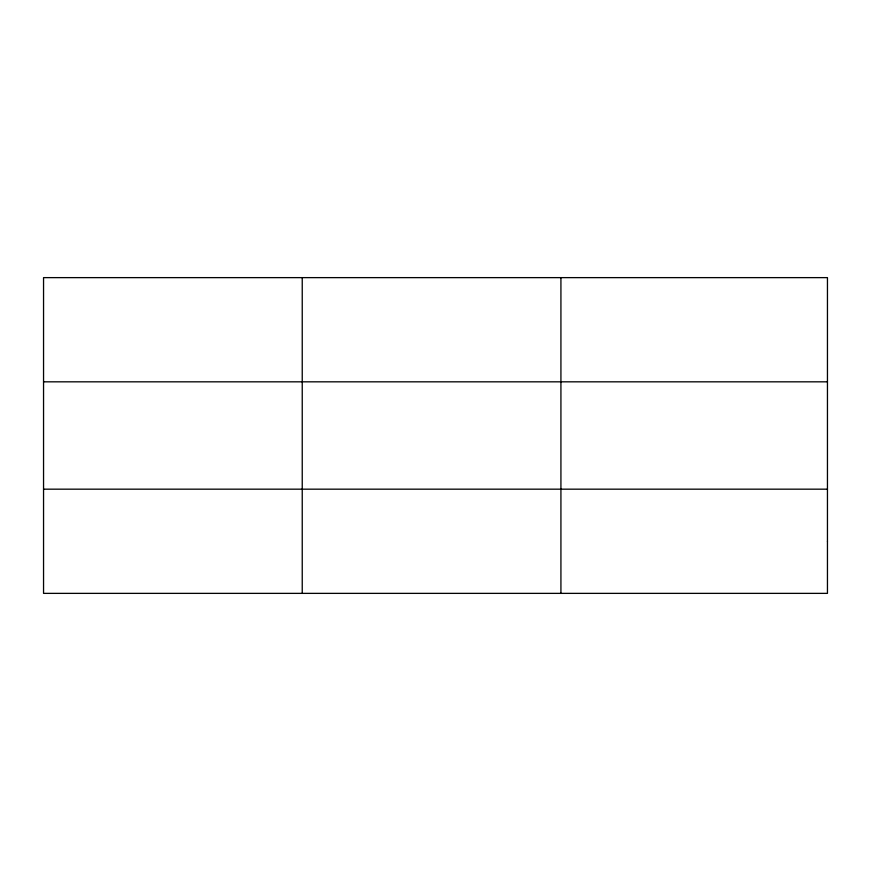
<?xml version="1.0" encoding="UTF-8"?>
<svg xmlns="http://www.w3.org/2000/svg" width="871" height="871" viewBox="0 0 871 871"><rect width="100%" height="100%" fill="white"/><g stroke="black" fill="none" stroke-linecap="round" stroke-linejoin="round"><path stroke-width="1.31" d="M302.237 593.369L302.237 277.631M560.924 593.369L560.924 277.631M43.55 381.825L827.45 381.825M43.55 489.175L827.45 489.175M827.45 541.272L827.45 593.369L43.55 593.369L43.55 277.631L827.45 277.631L827.45 541.272"/></g></svg>
